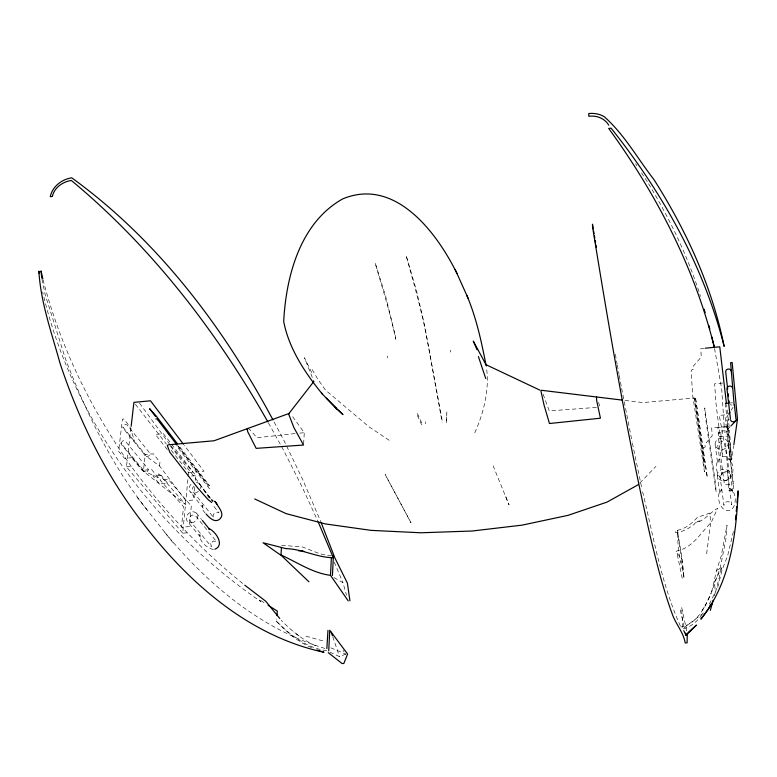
<?xml version="1.0" encoding="UTF-8"?>
<svg xmlns="http://www.w3.org/2000/svg" width="777" height="777" viewBox="0 0 777 777"><rect width="100%" height="100%" fill="white"/><g stroke="black" fill="none" stroke-linecap="round" stroke-linejoin="round"><path stroke-width="0.58" stroke-dasharray="3.88 2.91" d="M450.699 352.127L450.728 350.145M425.582 423.718L425.631 421.746M387.636 357.974L387.704 356.002M446.338 420.745L446.853 411.927M446.309 422.717L446.824 413.898M303.603 443.92L304.283 432.702L291.365 414.889M326.758 650.718C307.002 648.173 290.229 635.091 276.641 621.309L276.787 619.026M194.794 487.198L193.59 500.029L185.849 500.67L159.547 465.977L143.939 454.642M171.562 444.172L195.882 475.641L195.25 482.371A6.09 5.06 -36.3 0 1 200.145 488.733M187.121 532.828L182.721 533.168L188.189 476.291M188.277 475.349L188.549 472.523L170.095 448.824M624.98 400.427L642.764 402.583L694.308 397.999L703.729 461.014M142.201 470.357L158.314 477.7L158.722 473.785L185.48 504.458L142.201 470.357L131.585 457.604L132.906 457.488L124.699 458.527L118.619 451.311L122.455 419.124L123.786 418.997L129.759 426.418L134.722 441.589M159.547 465.977L159.955 462.082L153.322 453.817L145.241 454.526L122.844 426.981L123.737 425.32L125.524 424.504L127.146 425.009L149.417 452.612C151.262 454.671 147.717 457.789 145.755 456.031L123.358 428.515L122.844 426.981M158.314 477.7L151.622 469.551L143.502 470.25L145.241 454.526M182.721 533.168L126.457 466.802L131.022 427.428M706.623 553.797L710.605 523.329L709.916 513.073L697.396 517.346C691.734 523.892 684.294 529.661 675.427 530.613L675.543 532.653L681.351 531.575L687.451 528.952L694.094 524.456L695.289 522.892C704.593 520.852 709.76 512.674 717.579 508.343L711.237 522.416C700.776 532.75 692.21 548.3 676.573 551.029L682.235 578.263M730.157 426.758L727.719 429.312L727.408 425.174L731.662 460.033L733.663 446.008M711.635 591.899L716.569 570.396L721.221 556.021L727 525.194L725.815 539.636L720.24 567.783L711.635 591.899C705.72 605.788 697.513 624.018 680.846 626.981M733.401 531.478L727.69 555.565L722.076 570.017L717.404 588.577M716.569 570.396L721.716 567.628L715.87 590.938L708.877 605.157M120.93 443.084L122.989 440.714L125.262 441.093L147.698 468.327C149.553 470.396 145.998 473.552 144.017 471.765L121.455 444.629L120.93 443.084L143.502 470.25M714.335 595.794L715.258 592.433L714.539 581.73L721.716 567.628M474.776 432.847C483.867 412.47 489.84 388.733 486.247 366.355M705.137 605.982L711.11 593.278M722.688 383.071L714.617 383.799L716.083 404.254L722.532 456.759L731.361 456.041L726.796 416.928L728.049 415.005M731.176 410.188L733.051 407.294M702.107 610.382L705.438 605.341M702.253 614.578C697.018 621.503 690.005 628.185 680.973 629.147M639.801 483.071L655.963 466.346M696.561 522.367L697.649 521.299L700.028 520.901M194.095 486.13L192.278 488.267L192.395 490.743L213.83 517.841C211.072 514.889 216.132 510.295 218.997 512.917L212.325 504.36M703.447 612.936L682.866 628.719L681.652 607.352L686.771 630.895M329.934 652.185L339.481 656.604L345.872 654.117L343.007 650.31M704.127 348.3L700.718 348.62L701.291 356.954L693.366 366.122L693.57 369.23L692.288 369.357L691.122 371.056L692.696 395.551L704.448 471.862L702.923 448.863L703.991 447.28L705.157 447.183L704.962 444.259L712.208 435.732L711.664 427.894L729.127 426.398L726.612 405.021M295.134 433.576L256.964 437.723L250.087 429.875L247.97 428.418M299.708 433.139L304.283 432.702M730.351 402.991L732.517 402.807M126.457 466.802L131.255 466.394C163.626 510.304 201.34 550.252 243.891 584.43M729.554 419.794L726.612 420.046L727.719 429.312M188.549 472.523L203.924 471.212L184.159 445.172M191.482 476.01L195.882 475.641M596.386 407.41L549.242 410.887L542.268 391.948M680.584 562.062L682.225 561.956M732.157 405.186L730.186 404.671M331.488 555.652L327.35 555.448L319.357 553.583L302.321 546.921L281.604 545.308M213.471 549.524C206.915 548.106 199.009 541.501 199.738 534.149L201.049 537.869L187.519 521.542M324.893 648.416C260.742 629.166 206.789 583.449 164.85 532.42M305.915 636.169L323.358 641.015L325 642.53M211.752 499.776L213.393 500.301M330.759 647.814L345.872 654.117M311.626 647.639C298.64 642.472 288.112 633.08 278.331 623.368L275.388 620.007L276.641 621.309M333.896 577.583L342.88 582.575L346.552 595.172M315.423 645.658C302.331 639.762 291.239 630.438 281.235 620.269M717.278 475.475L719.832 493.871L721.425 489.685C715.267 494.706 719.716 511.062 728.214 510.722C737.519 509.848 737.383 490.743 729.117 488.17L730.098 488.733M731.856 489.743L730.516 488.976L732.711 492.871L730.438 474.426A6.604 5.837 -6 0 0 720.192 470.192A6.604 5.837 -6 0 0 720.939 480.264A6.604 5.837 -6 0 0 730.438 474.426M264.034 602.641L259.042 599.417L260.819 601.583C154.565 528.593 71.911 418.541 42.686 291.958M299.213 636.091L293.657 631.856M389.238 440.297L369.046 426.864L325.592 390.19L318.065 379.613L311.946 369.182M211.208 499.805L213.092 501.592L199.951 484.663M169.881 444.59L139.326 402.894M170.649 445.512L192.871 472.154M677.049 553.302L681.633 558.838L684.071 578.137L678.428 550.611L677.272 530.225L681.633 558.838M196.426 513.082L201.661 519.56M205.313 513.267L202.943 510.246L202.37 505.108L203.671 508.76L190.326 491.967M41.977 279.166L45.289 295.007L65.404 358.751C85.926 412.247 111.198 464.665 146.989 509.731M137.131 497.319L174.718 544.852M167.327 449.64L155.41 434.411L163.461 433.683L170.823 443.22M135.402 404.263L166.404 444.085M170.503 446.163L198.533 482.294L209.304 498.212M199.145 483.615L212.296 500.563M178.263 446.095L203.244 478.681L209.45 485.606L178.797 445.551M177.399 445.493L210.237 488.306L209.207 488.393L176.311 445.59M131.255 466.394C91.278 410.091 60.441 347.037 43.143 280.099M635.596 163.704L636.917 165.734M641.491 172.795L647.911 182.702M648.552 183.693C669.91 219.163 688.101 256.886 700.495 296.445M268.473 422.97L283.1 449.339L302.282 487.315L317.735 520.92M274.126 422.047L283.731 440.015L302.739 479.632L320.891 521.921M680.361 625.98C660.974 582.799 653.302 535.411 642.113 489.695M311.742 372.63L304.448 357.711L313.889 381.439M417.385 413.383L421.697 422.882M417.336 415.345L421.658 424.844M334.217 562.111L342.88 582.575M505.769 496.62L509.061 504.943L493.152 465.831M332.731 636.654L339.481 656.604M598.581 402.36L600.048 407.206M694.308 397.999L704.001 462.441M680.234 609.877L684.731 629.661M632.391 443.191L641.87 488.529M621.649 388.403L632.157 441.996M615.335 354.263L617.084 363.685M617.297 364.86L619.036 374.281M619.259 375.456L621.212 386.052M442.142 420.279L424.067 322.746L416.151 289.413L406.099 255.429C414.51 285.907 423.368 316.793 428.729 348.174L442.113 422.241M714.549 348.523L721.726 389.102L724.203 426.826M677.738 532.546L682.303 559.77L684.071 578.137M715.093 444.425L717.676 463.335L719.249 459.217C713.169 464.073 717.598 480.982 726 480.39C734.906 479.603 734.848 462.14 728.253 458.488L730.419 462.296L728.117 443.346A6.537 5.721 -6.8 0 0 717.977 439.228A6.537 5.721 -6.8 0 0 718.715 449.116A6.537 5.721 -6.8 0 0 728.117 443.346M725.368 403.428L726.796 416.928M731.662 460.033L729.428 430.371L720.677 431.109L722.532 456.759M198.436 491.297A6.09 5.06 -36.3 0 1 189.889 491.482A6.09 5.06 -36.3 0 1 192.317 483.343M395.678 337.247L395.619 339.219C390.695 313.335 382.158 288.024 375.155 262.898L385.441 295.493L395.678 337.247M724.009 504.448L723.941 505.341L720.007 476.418C719.735 471.824 727.573 471.173 728.01 475.786L731.662 504.759C731.303 500.747 724.824 500.611 724.009 504.448M721.833 474.242L721.765 475.135L717.793 445.396C717.55 440.889 725.262 440.209 725.718 444.735L729.418 474.524C729.03 470.571 722.649 470.493 721.833 474.242M191.288 506.021L189.345 526.592L181.517 527.204L183.508 506.643L160.013 479.885L168.055 479.205L191.288 506.021M210.722 543.531L211.325 546.629L190.103 520.911C187.267 517.822 192.541 513.034 195.513 515.763L216.54 541.627L213.325 541.035L210.722 543.531M724.815 414.918L719.269 415.394L726.592 455.011L728.923 490.705L733.944 490.316L724.815 414.918M161.043 475.145L152.914 475.845L159.586 483.925L167.638 483.245L161.043 475.145M727.223 426.855L717.899 427.651L719.065 443.978L724.426 484.586L733.362 483.886L728.447 443.201L727.223 426.855M728.01 431.769L718.793 432.556L719.094 436.82L728.331 436.043L728.01 431.769M410.975 522.766L385.11 474.388L410.975 522.766M707.099 476.136L695.366 396.94L707.099 476.136M716.112 491.705L705.341 416.598L704.749 407.944L715.539 483.585L716.112 491.705M191.472 522.843A6.158 5.148 -37.5 0 0 197.241 514.151A6.158 5.148 -37.5 0 0 187.218 514.966A6.158 5.148 -37.5 0 0 191.472 522.843"/><path stroke-width="1.17" d="M687.276 633.216L687.111 642.851L685.217 642.958C683.352 631.992 675.572 623.97 672.095 613.616C663.451 590.151 657.497 565.821 651.485 541.588C627.495 437.655 609.722 332.42 592.589 227.185L592.492 224.213L593.269 228.856M326.855 648.61L327.962 630.361M348.222 600.903L330.507 575.339L331.39 557.633M328.729 650.893L329.749 630.244L347.601 654.011L343.842 663.471L342.103 663.568L328.253 652.641M332.439 575.475L333.411 555.74M277.01 615.617L277.302 611.072L268.026 605.225M281.459 547.494L280.953 555.137L308.974 581.827M735.469 519.784L735.916 514.957M736.256 511.344L736.703 506.526M737.033 502.904L738.15 490.86C736.305 535.508 729.914 583.362 700.873 619.191L712.363 603.486M131.158 426.233L133.926 402.369L150.495 400.796L183.43 444.201M733.828 444.832L737.48 419.104L732.167 362.519L730.613 362.665L734.148 405.011M710.333 610.382L713.101 600.291M596.513 396.979L596.629 400.369L600.427 418.201L549.465 423.514L544.036 405.011L540.909 390.85L541.248 390.268L622.61 400.145M709.275 607.371L710.858 604.205M686.868 633.974L686.052 635.479L683.779 630.652M728.671 414.034L729.924 412.111M735.702 420.444C734.595 422.533 730.807 422.202 730.535 419.706M247.97 428.418L247.154 429.04L247.708 431.701L256.157 448.368L303.535 445.036L293.852 427.476L288.617 413.956L313.889 381.439M730.972 425.903L737.48 419.104M688.111 632.478L696.454 625.106L686.052 635.479L685.528 633.158M288.617 413.956L289.374 413.345L214.064 440.763L168.201 444.842L167.278 445.483L169.881 452.301L197.98 488.238L208.081 499.601L211.665 502.466M638.179 484.741L607.109 502.068L568.036 515.345L522.115 525.135L472.154 531.012L420.901 532.779L371.076 530.37L325.32 523.912L286.189 513.665L254.739 498.97M214.938 549.222C225.097 545.124 215.637 531.565 209.207 528.671M705.263 348.193L719.764 346.814L726.476 403.836M155.847 418.949L156.964 418.852L176.67 444.541M725.368 403.428L729.273 403.088L729.001 400.757M298.523 550.776L302.098 550.728L304.137 551.515M330.507 575.339C312.169 573.028 296.348 561.703 279.691 554.419L263.073 542.773L285.81 548.601C302.302 549.018 316.929 557.565 333.314 557.721L318.23 521.998M316.89 649.999L324.019 652.262C247.523 635.877 185.353 580.069 139.782 518.968C104.176 472.183 78.399 418.735 59.965 363.053C51.67 332.838 40.705 302.603 38.879 271.134L39.277 273.446M485.363 364.384L539.801 390.093M208.654 528.787L209.751 529.555L202.399 520.464M244.813 585.207L265.753 601.243L279.759 618.463M206.167 514.034C209.334 517.735 215.19 523.64 220.017 518.813C225.019 513.879 218.57 507.43 216.113 502.991M334.945 407.158L342.968 414.607L338.316 410.071M336.626 408.43L326.321 398.154M456.993 273.553C436.927 232.595 395.114 176.991 342.696 198.902C300.252 222.659 286.091 275.913 283.692 321.513C288.889 348.552 304.992 372.863 322.232 393.89M321.416 393.045L337.354 409.664M608.789 125.194C604.729 118.347 596.551 115.21 588.84 116.288L588.743 113.539C594.104 113.015 599.582 113.879 604.224 116.686C624.387 134.421 637.422 158.401 653.797 179.351C686.441 230.643 712.023 286.596 724.145 346.396C703.923 266.152 662.373 192.57 611.091 128.156L608.692 128.448C656.546 194.26 694.755 268.046 714.335 347.329L711.849 336.985M217.113 504.283L214.763 501.252L215.763 502.544M155.487 416.385L149.611 408.721L156.167 415.996L177.331 443.648M167.249 431.721L170.182 435.557M267.89 421.911C216.521 331.303 151.758 247.154 71.338 180.458C62.782 181.721 54.205 187.626 52.36 196.455L50.262 196.707C52.302 186.567 61.801 179.293 71.727 177.816C157.721 240.064 223.3 326.903 272.989 419.93M486.188 365.015L473.29 341.103L477.029 349.796M466.87 295.522C476.359 317.783 481.458 341.637 486.052 365.307M455.128 269.425L468.172 298.397M321.328 523.047L334.858 557.896L347.416 583.206L349.912 600.786M478.409 356.565L485.771 378.574M331.235 632.216L332.362 635.547M704.156 309.197L705.147 312.684M708.809 325.437L709.809 328.914M731.264 371.115C730.895 367.977 725.524 368.512 725.669 371.629L727.67 389.102M732.585 388.15C732.225 384.984 726.796 385.509 726.951 388.655L730.399 418.512M42.871 278.953L41.016 270.891L41.744 278.03M593.647 231.177L594.036 233.508M594.424 235.829L594.813 238.15M595.201 240.472L595.59 242.793M595.978 245.114L596.367 247.436M728.204 393.764L728.467 396.095M734.382 404.662L735.974 419.24"/></g></svg>
